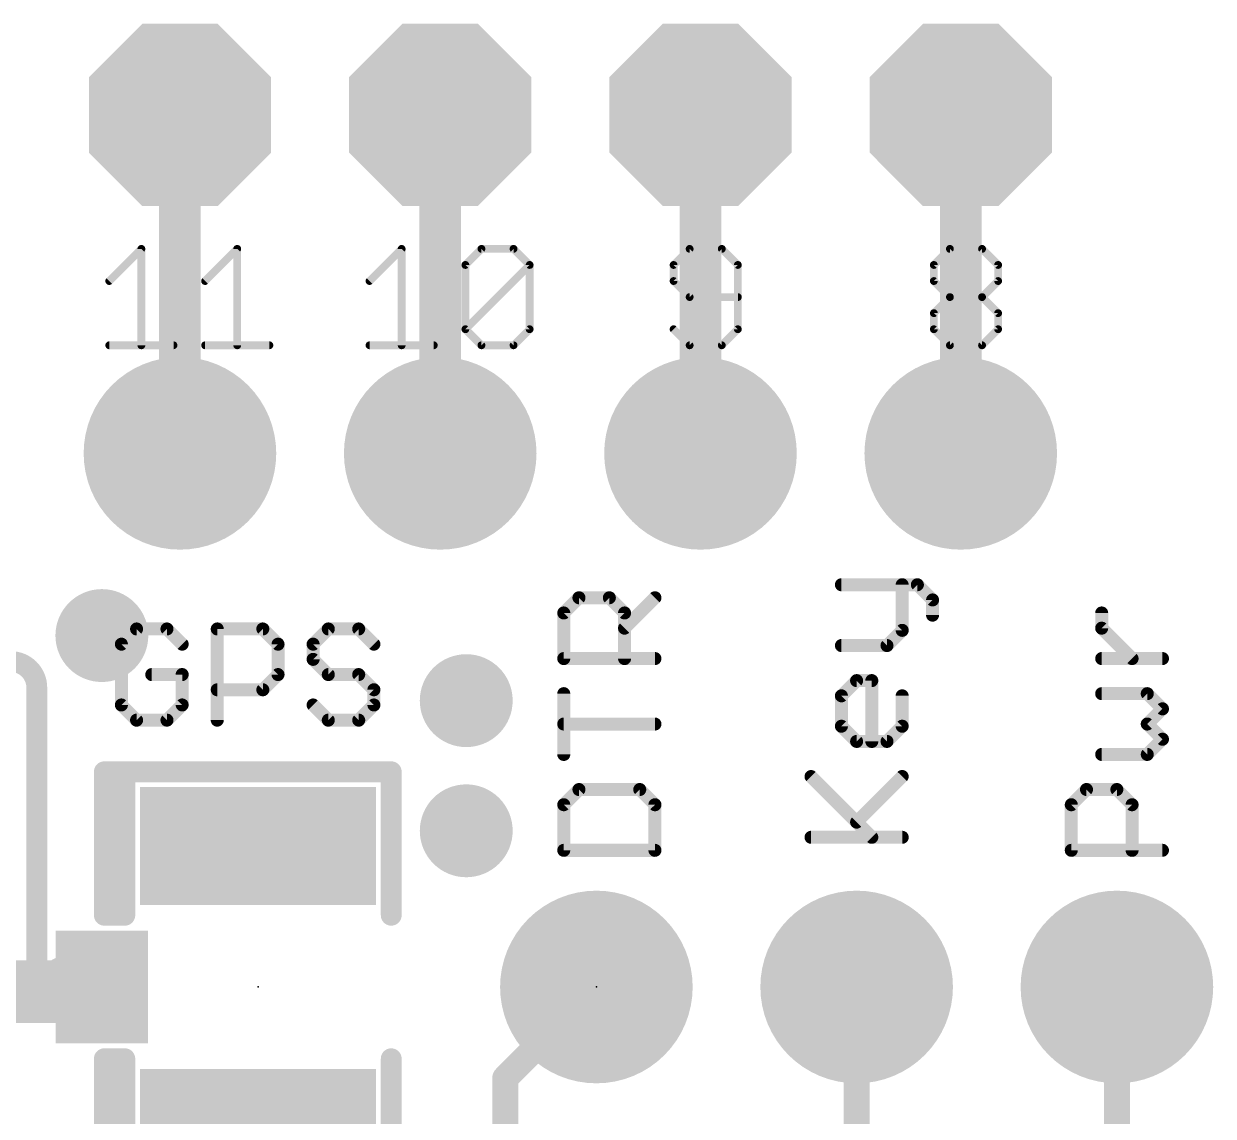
# Model space of a CAD drawing. Extents: x -21.4 to 69.1, y -5.3 to 64.3.
# Drawn here: x 32.51 to 44.12, y 41.03 to 51.69 of the extents above; entities that cross this region are included whole.
import ezdxf

# ---------------------------------------------------------------- set-up
doc = ezdxf.new("R2010")
doc.units = 0
for name, color, linetype in [('1', 12, 'CONTINUOUS'), ('16', 132, 'CONTINUOUS'), ('17', 110, 'CONTINUOUS'), ('18', 110, 'CONTINUOUS'), ('21', 40, 'CONTINUOUS'), ('23', 53, 'CONTINUOUS'), ('29', 253, 'CONTINUOUS'), ('30', 253, 'CONTINUOUS'), ('51', 253, 'CONTINUOUS')]:
    doc.layers.add(name, color=color, linetype=linetype)

# ---------------------------------------------------------------- blocks, each defined once
blk = doc.blocks.new('ROUNDP')
at = {"const_width": 0.5}
blk.add_lwpolyline([(0, -0.25, 1), (0, 0.25, 1), (0, -0.25)], format="xyb", dxfattribs=at)
blk = doc.blocks.new('RECT')
blk.add_solid([(-0.5, -0.5), (0.5, -0.5), (-0.5, 0.5), (0.5, 0.5)])
blk = doc.blocks.new('OCTAGONP')
at = {"const_width": 0.5}
blk.add_lwpolyline([(-0.25, -0.1036), (-0.25, 0.1036), (-0.1036, 0.25), (0.1036, 0.25), (0.25, 0.1036), (0.25, -0.1036), (0.1036, -0.25), (-0.1036, -0.25), (-0.25, -0.1036), (-0.25, 0.1036)], dxfattribs=at)
blk = doc.blocks.new('ROUNDV')
at = {"const_width": 0.5}
blk.add_lwpolyline([(0, -0.25, 1), (0, 0.25, 1), (0, -0.25)], format="xyb", dxfattribs=at)

msp = doc.modelspace()

# ---------------------------------------------------------------- linework, layer by layer
at = {"layer": '1'}
for points, const_width in [([(34.036, 50.8), (34.036, 47.498)], 0.4064), ([(36.576, 50.8), (36.576, 47.498)], 0.4064), ([(39.116, 50.8), (39.116, 47.498)], 0.4064), ([(41.656, 50.8), (41.656, 47.498)], 0.4064), ([(31.623, 42.245), (32.938, 42.245)], 0.6096), ([(32.938, 42.245), (32.938, 42.291)], 0.6096), ([(32.938, 42.291), (33.273, 42.291)], 0.6096), ([(37.211, 41.402), (38.1, 42.291)], 0.254), ([(40.64, 42.291), (40.64, 39.751)], 0.254), ([(43.18, 37.973), (43.18, 42.291)], 0.254), ([(37.211, 36.322), (37.211, 41.402)], 0.254)]:
    msp.add_lwpolyline(points, dxfattribs=dict(at, const_width=const_width))
for points, const_width in [([(34.1376, 50.8, 1), (33.9344, 50.8)], 0.2032), ([(36.6776, 50.8, 1), (36.4744, 50.8)], 0.2032), ([(39.2176, 50.8, 1), (39.0144, 50.8)], 0.2032), ([(41.7576, 50.8, 1), (41.5544, 50.8)], 0.2032), ([(33.9344, 47.498, 1), (34.1376, 47.498)], 0.2032), ([(36.4744, 47.498, 1), (36.6776, 47.498)], 0.2032), ([(39.0144, 47.498, 1), (39.2176, 47.498)], 0.2032), ([(41.5544, 47.498, 1), (41.7576, 47.498)], 0.2032), ([(33.0904, 42.291, 1), (32.7856, 42.291)], 0.3048), ([(32.938, 42.4434, 1), (32.938, 42.1386)], 0.3048), ([(32.938, 42.0926, 1), (32.938, 42.3974)], 0.3048), ([(33.273, 42.1386, 1), (33.273, 42.4434)], 0.3048), ([(32.7856, 42.245, 1), (33.0904, 42.245)], 0.3048), ([(38.1449, 42.2461, 1), (38.0551, 42.3359)], 0.127), ([(40.7035, 42.291, 1), (40.5765, 42.291)], 0.127), ([(43.2435, 42.291, 1), (43.1165, 42.291)], 0.127), ([(37.2745, 41.402, 1), (37.1475, 41.402)], 0.127), ([(37.1661, 41.4469, 1), (37.2559, 41.3571)], 0.127)]:
    msp.add_lwpolyline(points, format="xyb", dxfattribs=dict(at, const_width=const_width))
at = {"layer": '16', "const_width": 0.254}
msp.add_lwpolyline([(43.18, 40.386), (43.18, 42.291)], dxfattribs=at)
at = {"layer": '16', "const_width": 0.127}
msp.add_lwpolyline([(43.2435, 42.291, 1), (43.1165, 42.291)], format="xyb", dxfattribs=at)
at = {"layer": '21'}
for points, const_width in [([(33.3461, 49.1792), (33.6596, 49.4927)], 0.0762), ([(33.6596, 49.4927), (33.6596, 48.5521)], 0.0762), ([(34.2816, 49.1792), (34.5951, 49.4927)], 0.0762), ([(34.5951, 49.4927), (34.5951, 48.5521)], 0.0762), ([(35.8861, 49.1792), (36.1996, 49.4927)], 0.0762), ([(36.1996, 49.4927), (36.1996, 48.5521)], 0.0762), ([(36.8216, 49.3359), (36.9783, 49.4927)], 0.0762), ([(36.9783, 49.4927), (37.2919, 49.4927)], 0.0762), ([(37.2919, 49.4927), (37.4487, 49.3359)], 0.0762), ([(39.0103, 49.4927), (38.8536, 49.3359)], 0.0762), ([(39.3239, 49.4927), (39.0103, 49.4927)], 0.0762), ([(39.4807, 49.3359), (39.3239, 49.4927)], 0.0762), ([(41.3936, 49.3359), (41.5503, 49.4927)], 0.0762), ([(41.5503, 49.4927), (41.8639, 49.4927)], 0.0762), ([(41.8639, 49.4927), (42.0207, 49.3359)], 0.0762), ([(36.8216, 48.7089), (36.8216, 49.3359)], 0.0762), ([(36.8216, 48.7089), (37.4487, 49.3359)], 0.0762), ([(37.4487, 49.3359), (37.4487, 48.7089)], 0.0762), ([(38.8536, 49.3359), (38.8536, 49.1792)], 0.0762), ([(39.4807, 48.7089), (39.4807, 49.3359)], 0.0762), ([(41.3936, 49.1792), (41.3936, 49.3359)], 0.0762), ([(42.0207, 49.3359), (42.0207, 49.1792)], 0.0762), ([(38.8536, 49.1792), (39.0103, 49.0224)], 0.0762), ([(41.5503, 49.0224), (41.3936, 49.1792)], 0.0762), ([(42.0207, 49.1792), (41.8639, 49.0224)], 0.0762), ([(39.0103, 49.0224), (39.4807, 49.0224)], 0.0762), ([(41.3936, 48.8656), (41.5503, 49.0224)], 0.0762), ([(41.5503, 49.0224), (41.8639, 49.0224)], 0.0762), ([(41.8639, 49.0224), (42.0207, 48.8656)], 0.0762), ([(41.3936, 48.7089), (41.3936, 48.8656)], 0.0762), ([(42.0207, 48.8656), (42.0207, 48.7089)], 0.0762), ([(36.9783, 48.5521), (36.8216, 48.7089)], 0.0762), ([(37.4487, 48.7089), (37.2919, 48.5521)], 0.0762), ([(38.8536, 48.7089), (39.0103, 48.5521)], 0.0762), ([(39.3239, 48.5521), (39.4807, 48.7089)], 0.0762), ([(41.5503, 48.5521), (41.3936, 48.7089)], 0.0762), ([(42.0207, 48.7089), (41.8639, 48.5521)], 0.0762), ([(33.3461, 48.5521), (33.9731, 48.5521)], 0.0762), ([(34.2816, 48.5521), (34.9087, 48.5521)], 0.0762), ([(35.8861, 48.5521), (36.5131, 48.5521)], 0.0762), ([(37.2919, 48.5521), (36.9783, 48.5521)], 0.0762), ([(39.0103, 48.5521), (39.3239, 48.5521)], 0.0762), ([(41.8639, 48.5521), (41.5503, 48.5521)], 0.0762), ([(40.4913, 46.2157), (41.2328, 46.2157)], 0.127), ([(41.0845, 45.7708), (41.0845, 46.2157)], 0.127), ([(41.2328, 46.2157), (41.3811, 46.0674)], 0.127), ([(37.7817, 45.9404), (37.93, 46.0887)], 0.127), ([(37.93, 46.0887), (38.2266, 46.0887)], 0.127), ([(38.2266, 46.0887), (38.3749, 45.9404)], 0.127), ([(38.3749, 45.7921), (38.6715, 46.0887)], 0.127), ([(41.3811, 46.0674), (41.3811, 45.9191)], 0.127), ([(37.7817, 45.4955), (37.7817, 45.9404)], 0.127), ([(38.3749, 45.9404), (38.3749, 45.4955)], 0.127), ([(43.0313, 45.7921), (43.0313, 45.9404)], 0.127), ([(43.3279, 45.4955), (43.0313, 45.7921)], 0.127), ([(33.6128, 45.7843), (33.4645, 45.636)], 0.127), ([(33.9094, 45.7843), (33.6128, 45.7843)], 0.127), ([(34.0577, 45.636), (33.9094, 45.7843)], 0.127), ([(34.4, 44.8945), (34.4, 45.7843)], 0.127), ([(34.4, 45.7843), (34.8449, 45.7843)], 0.127), ([(34.8449, 45.7843), (34.9932, 45.636)], 0.127), ([(35.4838, 45.7843), (35.3355, 45.636)], 0.127), ([(35.7804, 45.7843), (35.4838, 45.7843)], 0.127), ([(35.9287, 45.636), (35.7804, 45.7843)], 0.127), ([(40.9362, 45.6225), (41.0845, 45.7708)], 0.127), ([(33.4645, 45.636), (33.4645, 45.0428)], 0.127), ([(34.9932, 45.636), (34.9932, 45.3394)], 0.127), ([(35.3355, 45.636), (35.3355, 45.4877)], 0.127), ([(40.4913, 45.6225), (40.9362, 45.6225)], 0.127), ([(35.3355, 45.4877), (35.4838, 45.3394)], 0.127), ([(38.6715, 45.4955), (37.7817, 45.4955)], 0.127), ([(43.6245, 45.4955), (43.0313, 45.4955)], 0.127), ([(34.0577, 45.3394), (33.7611, 45.3394)], 0.127), ([(34.0577, 45.0428), (34.0577, 45.3394)], 0.127), ([(34.9932, 45.3394), (34.8449, 45.1911)], 0.127), ([(35.4838, 45.3394), (35.7804, 45.3394)], 0.127), ([(35.7804, 45.3394), (35.9287, 45.1911)], 0.127), ([(32.639, 45.212), (32.639, 42.418)], 0.2032), ([(40.4913, 45.1319), (40.6396, 45.2802)], 0.127), ([(40.6396, 45.2802), (40.7879, 45.2802)], 0.127), ([(40.7879, 45.2802), (40.7879, 44.687)], 0.127), ([(34.8449, 45.1911), (34.4, 45.1911)], 0.127), ([(35.9287, 45.1911), (35.9287, 45.0428)], 0.127), ([(37.7817, 44.56), (37.7817, 45.1532)], 0.127), ([(40.4913, 44.8353), (40.4913, 45.1319)], 0.127), ([(41.0845, 45.1319), (41.0845, 44.8353)], 0.127), ([(43.4762, 45.1532), (43.0313, 45.1532)], 0.127), ([(43.6245, 45.0049), (43.4762, 45.1532)], 0.127), ([(33.4645, 45.0428), (33.6128, 44.8945)], 0.127), ([(33.9094, 44.8945), (34.0577, 45.0428)], 0.127), ([(35.4838, 44.8945), (35.3355, 45.0428)], 0.127), ([(35.9287, 45.0428), (35.7804, 44.8945)], 0.127), ([(43.4762, 44.8566), (43.6245, 45.0049)], 0.127), ([(33.6128, 44.8945), (33.9094, 44.8945)], 0.127), ([(35.7804, 44.8945), (35.4838, 44.8945)], 0.127), ([(38.6715, 44.8566), (37.7817, 44.8566)], 0.127), ([(40.6396, 44.687), (40.4913, 44.8353)], 0.127), ([(41.0845, 44.8353), (40.9362, 44.687)], 0.127), ([(43.6245, 44.7083), (43.4762, 44.8566)], 0.127), ([(40.9362, 44.687), (40.6396, 44.687)], 0.127), ([(43.4762, 44.56), (43.6245, 44.7083)], 0.127), ([(43.0313, 44.56), (43.4762, 44.56)], 0.127), ([(33.298, 44.391), (33.298, 42.991)], 0.2032), ([(33.298, 44.391), (33.498, 44.391)], 0.2032), ([(36.098, 44.391), (33.498, 44.391)], 0.2032), ([(33.498, 44.391), (33.498, 42.991)], 0.2032), ([(36.098, 44.391), (36.098, 42.991)], 0.2032), ([(33.398, 44.291), (33.398, 42.991)], 0.2032), ([(40.7879, 43.7515), (40.1947, 44.3447)], 0.127), ([(40.6396, 43.8998), (41.0845, 44.3447)], 0.127), ([(37.93, 44.2177), (37.7817, 44.0694)], 0.127), ([(38.5232, 44.2177), (37.93, 44.2177)], 0.127), ([(38.6715, 44.0694), (38.5232, 44.2177)], 0.127), ([(42.7347, 44.0694), (42.883, 44.2177)], 0.127), ([(42.883, 44.2177), (43.1796, 44.2177)], 0.127), ([(43.1796, 44.2177), (43.3279, 44.0694)], 0.127), ([(37.7817, 44.0694), (37.7817, 43.6245)], 0.127), ([(38.6715, 43.6245), (38.6715, 44.0694)], 0.127), ([(42.7347, 43.6245), (42.7347, 44.0694)], 0.127), ([(43.3279, 44.0694), (43.3279, 43.6245)], 0.127), ([(40.1947, 43.7515), (41.0845, 43.7515)], 0.127), ([(37.7817, 43.6245), (38.6715, 43.6245)], 0.127), ([(43.6245, 43.6245), (42.7347, 43.6245)], 0.127), ([(33.298, 42.991), (33.498, 42.991)], 0.2032), ([(33.298, 41.591), (33.298, 40.191)], 0.2032), ([(33.298, 41.591), (33.498, 41.591)], 0.2032), ([(33.398, 41.591), (33.398, 40.291)], 0.2032), ([(33.498, 41.591), (33.498, 40.191)], 0.2032), ([(36.098, 41.591), (36.098, 40.191)], 0.2032)]:
    msp.add_lwpolyline(points, dxfattribs=dict(at, const_width=const_width))
for points, const_width in [([(33.6786, 49.4927, 1), (33.6405, 49.4927)], 0.0381), ([(33.6731, 49.4792, 1), (33.6461, 49.5062)], 0.0381), ([(34.6142, 49.4927, 1), (34.5761, 49.4927)], 0.0381), ([(34.6086, 49.4792, 1), (34.5816, 49.5062)], 0.0381), ([(36.2186, 49.4927, 1), (36.1805, 49.4927)], 0.0381), ([(36.2131, 49.4792, 1), (36.1861, 49.5062)], 0.0381), ([(36.9783, 49.5118, 1), (36.9783, 49.4737)], 0.0381), ([(36.9918, 49.4792, 1), (36.9649, 49.5062)], 0.0381), ([(37.3054, 49.5062, 1), (37.2784, 49.4792)], 0.0381), ([(37.2919, 49.4737, 1), (37.2919, 49.5118)], 0.0381), ([(39.0103, 49.5118, 1), (39.0103, 49.4737)], 0.0381), ([(39.0238, 49.4792, 1), (38.9969, 49.5062)], 0.0381), ([(39.3374, 49.5062, 1), (39.3104, 49.4792)], 0.0381), ([(39.3239, 49.4737, 1), (39.3239, 49.5118)], 0.0381), ([(41.5503, 49.5118, 1), (41.5503, 49.4737)], 0.0381), ([(41.5638, 49.4792, 1), (41.5369, 49.5062)], 0.0381), ([(41.8774, 49.5062, 1), (41.8504, 49.4792)], 0.0381), ([(41.8639, 49.4737, 1), (41.8639, 49.5118)], 0.0381), ([(36.8406, 49.3359, 1), (36.8025, 49.3359)], 0.0381), ([(36.8081, 49.3494, 1), (36.8351, 49.3225)], 0.0381), ([(37.4677, 49.3359, 1), (37.4296, 49.3359)], 0.0381), ([(37.4621, 49.3225, 1), (37.4352, 49.3494)], 0.0381), ([(37.4352, 49.3225, 1), (37.4621, 49.3494)], 0.0381), ([(38.8726, 49.3359, 1), (38.8345, 49.3359)], 0.0381), ([(38.8401, 49.3494, 1), (38.8671, 49.3225)], 0.0381), ([(39.4997, 49.3359, 1), (39.4616, 49.3359)], 0.0381), ([(39.4672, 49.3225, 1), (39.4941, 49.3494)], 0.0381), ([(41.4126, 49.3359, 1), (41.3745, 49.3359)], 0.0381), ([(41.3801, 49.3494, 1), (41.4071, 49.3225)], 0.0381), ([(42.0397, 49.3359, 1), (42.0016, 49.3359)], 0.0381), ([(42.0072, 49.3225, 1), (42.0341, 49.3494)], 0.0381), ([(38.8671, 49.1926, 1), (38.8401, 49.1657)], 0.0381), ([(41.4071, 49.1926, 1), (41.3801, 49.1657)], 0.0381), ([(42.0341, 49.1657, 1), (42.0072, 49.1926)], 0.0381), ([(33.3326, 49.1926, 1), (33.3595, 49.1657)], 0.0381), ([(34.2681, 49.1926, 1), (34.2951, 49.1657)], 0.0381), ([(35.8726, 49.1926, 1), (35.8995, 49.1657)], 0.0381), ([(38.8345, 49.1792, 1), (38.8726, 49.1792)], 0.0381), ([(41.3745, 49.1792, 1), (41.4126, 49.1792)], 0.0381), ([(42.0016, 49.1792, 1), (42.0397, 49.1792)], 0.0381), ([(39.0103, 49.0415, 1), (39.0103, 49.0034)], 0.0381), ([(38.9969, 49.0089, 1), (39.0238, 49.0359)], 0.0381), ([(39.4807, 49.0034, 1), (39.4807, 49.0415)], 0.0381), ([(41.5503, 49.0415, 1), (41.5503, 49.0034)], 0.0381), ([(41.5638, 49.0089, 1), (41.5369, 49.0359)], 0.0381), ([(41.5369, 49.0089, 1), (41.5638, 49.0359)], 0.0381), ([(41.8774, 49.0359, 1), (41.8504, 49.0089)], 0.0381), ([(41.8504, 49.0359, 1), (41.8774, 49.0089)], 0.0381), ([(41.8639, 49.0034, 1), (41.8639, 49.0415)], 0.0381), ([(41.4126, 48.8656, 1), (41.3745, 48.8656)], 0.0381), ([(41.3801, 48.8791, 1), (41.4071, 48.8522)], 0.0381), ([(42.0397, 48.8656, 1), (42.0016, 48.8656)], 0.0381), ([(42.0072, 48.8522, 1), (42.0341, 48.8791)], 0.0381), ([(36.8351, 48.7223, 1), (36.8081, 48.6954)], 0.0381), ([(36.8081, 48.7223, 1), (36.8351, 48.6954)], 0.0381), ([(36.8025, 48.7089, 1), (36.8406, 48.7089)], 0.0381), ([(37.4296, 48.7089, 1), (37.4677, 48.7089)], 0.0381), ([(37.4621, 48.6954, 1), (37.4352, 48.7223)], 0.0381), ([(38.8671, 48.7223, 1), (38.8401, 48.6954)], 0.0381), ([(39.4616, 48.7089, 1), (39.4997, 48.7089)], 0.0381), ([(39.4941, 48.6954, 1), (39.4672, 48.7223)], 0.0381), ([(41.3745, 48.7089, 1), (41.4126, 48.7089)], 0.0381), ([(41.4071, 48.7223, 1), (41.3801, 48.6954)], 0.0381), ([(42.0016, 48.7089, 1), (42.0397, 48.7089)], 0.0381), ([(42.0341, 48.6954, 1), (42.0072, 48.7223)], 0.0381), ([(33.3461, 48.5712, 1), (33.3461, 48.5331)], 0.0381), ([(33.6405, 48.5521, 1), (33.6786, 48.5521)], 0.0381), ([(33.9731, 48.5331, 1), (33.9731, 48.5712)], 0.0381), ([(34.2816, 48.5712, 1), (34.2816, 48.5331)], 0.0381), ([(34.5761, 48.5521, 1), (34.6142, 48.5521)], 0.0381), ([(34.9087, 48.5331, 1), (34.9087, 48.5712)], 0.0381), ([(35.8861, 48.5712, 1), (35.8861, 48.5331)], 0.0381), ([(36.1805, 48.5521, 1), (36.2186, 48.5521)], 0.0381), ([(36.5131, 48.5331, 1), (36.5131, 48.5712)], 0.0381), ([(36.9783, 48.5712, 1), (36.9783, 48.5331)], 0.0381), ([(36.9649, 48.5386, 1), (36.9918, 48.5656)], 0.0381), ([(37.2784, 48.5656, 1), (37.3054, 48.5386)], 0.0381), ([(37.2919, 48.5331, 1), (37.2919, 48.5712)], 0.0381), ([(39.0103, 48.5712, 1), (39.0103, 48.5331)], 0.0381), ([(38.9969, 48.5386, 1), (39.0238, 48.5656)], 0.0381), ([(39.3104, 48.5656, 1), (39.3374, 48.5386)], 0.0381), ([(39.3239, 48.5331, 1), (39.3239, 48.5712)], 0.0381), ([(41.5503, 48.5712, 1), (41.5503, 48.5331)], 0.0381), ([(41.5369, 48.5386, 1), (41.5638, 48.5656)], 0.0381), ([(41.8504, 48.5656, 1), (41.8774, 48.5386)], 0.0381), ([(41.8639, 48.5331, 1), (41.8639, 48.5712)], 0.0381), ([(40.4913, 46.2475, 1), (40.4913, 46.184)], 0.0635), ([(41.1163, 46.2157, 1), (41.0527, 46.2157)], 0.0635), ([(41.2552, 46.2382, 1), (41.2103, 46.1933)], 0.0635), ([(41.2328, 46.184, 1), (41.2328, 46.2475)], 0.0635), ([(37.93, 46.1205, 1), (37.93, 46.057)], 0.0635), ([(37.9525, 46.0663, 1), (37.9076, 46.1112)], 0.0635), ([(38.2491, 46.1112, 1), (38.2042, 46.0663)], 0.0635), ([(38.2266, 46.057, 1), (38.2266, 46.1205)], 0.0635), ([(38.694, 46.0663, 1), (38.649, 46.1112)], 0.0635), ([(41.4128, 46.0674, 1), (41.3493, 46.0674)], 0.0635), ([(41.3586, 46.045, 1), (41.4035, 46.0899)], 0.0635), ([(37.8135, 45.9404, 1), (37.75, 45.9404)], 0.0635), ([(37.7593, 45.9629, 1), (37.8042, 45.918)], 0.0635), ([(38.4067, 45.9404, 1), (38.3432, 45.9404)], 0.0635), ([(38.3525, 45.918, 1), (38.3974, 45.9629)], 0.0635), ([(43.0631, 45.9404, 1), (42.9996, 45.9404)], 0.0635), ([(41.3493, 45.9191, 1), (41.4128, 45.9191)], 0.0635), ([(43.0538, 45.8146, 1), (43.0089, 45.7697)], 0.0635), ([(33.6128, 45.816, 1), (33.6128, 45.7525)], 0.0635), ([(33.6352, 45.7618, 1), (33.5903, 45.8067)], 0.0635), ([(33.9318, 45.8067, 1), (33.8869, 45.7618)], 0.0635), ([(33.9094, 45.7525, 1), (33.9094, 45.816)], 0.0635), ([(34.4318, 45.7843, 1), (34.3683, 45.7843)], 0.0635), ([(34.4, 45.816, 1), (34.4, 45.7525)], 0.0635), ([(34.8673, 45.8067, 1), (34.8224, 45.7618)], 0.0635), ([(34.8449, 45.7525, 1), (34.8449, 45.816)], 0.0635), ([(35.4838, 45.816, 1), (35.4838, 45.7525)], 0.0635), ([(35.5063, 45.7618, 1), (35.4614, 45.8067)], 0.0635), ([(35.8029, 45.8067, 1), (35.758, 45.7618)], 0.0635), ([(35.7804, 45.7525, 1), (35.7804, 45.816)], 0.0635), ([(38.3525, 45.8146, 1), (38.3974, 45.7697)], 0.0635), ([(41.0527, 45.7708, 1), (41.1163, 45.7708)], 0.0635), ([(41.107, 45.7484, 1), (41.062, 45.7933)], 0.0635), ([(42.9996, 45.7921, 1), (43.0631, 45.7921)], 0.0635), ([(33.4963, 45.636, 1), (33.4327, 45.636)], 0.0635), ([(33.442, 45.6584, 1), (33.487, 45.6135)], 0.0635), ([(34.0352, 45.6135, 1), (34.0801, 45.6584)], 0.0635), ([(35.0249, 45.636, 1), (34.9614, 45.636)], 0.0635), ([(34.9707, 45.6135, 1), (35.0156, 45.6584)], 0.0635), ([(35.3673, 45.636, 1), (35.3038, 45.636)], 0.0635), ([(35.3131, 45.6584, 1), (35.358, 45.6135)], 0.0635), ([(35.9063, 45.6135, 1), (35.9512, 45.6584)], 0.0635), ([(40.4913, 45.6543, 1), (40.4913, 45.5908)], 0.0635), ([(40.9138, 45.645, 1), (40.9587, 45.6001)], 0.0635), ([(40.9362, 45.5908, 1), (40.9362, 45.6543)], 0.0635), ([(32.639, 45.212, 0.4142), (32.385, 45.466)], 0.2032), ([(35.3038, 45.4877, 1), (35.3673, 45.4877)], 0.0635), ([(35.358, 45.5101, 1), (35.3131, 45.4652)], 0.0635), ([(37.7817, 45.5273, 1), (37.7817, 45.4638)], 0.0635), ([(37.75, 45.4955, 1), (37.8135, 45.4955)], 0.0635), ([(38.3432, 45.4955, 1), (38.4067, 45.4955)], 0.0635), ([(38.6715, 45.4638, 1), (38.6715, 45.5273)], 0.0635), ([(43.0313, 45.5273, 1), (43.0313, 45.4638)], 0.0635), ([(43.3055, 45.4731, 1), (43.3504, 45.518)], 0.0635), ([(43.6245, 45.4638, 1), (43.6245, 45.5273)], 0.0635), ([(33.7611, 45.3711, 1), (33.7611, 45.3076)], 0.0635), ([(34.0894, 45.3394, 1), (34.0259, 45.3394)], 0.0635), ([(34.0577, 45.3076, 1), (34.0577, 45.3711)], 0.0635), ([(35.0156, 45.3169, 1), (34.9707, 45.3618)], 0.0635), ([(35.4838, 45.3711, 1), (35.4838, 45.3076)], 0.0635), ([(35.4614, 45.3169, 1), (35.5063, 45.3618)], 0.0635), ([(35.8029, 45.3618, 1), (35.758, 45.3169)], 0.0635), ([(35.7804, 45.3076, 1), (35.7804, 45.3711)], 0.0635), ([(32.6898, 45.212, 1), (32.5882, 45.212)], 0.1016), ([(34.9614, 45.3394, 1), (35.0249, 45.3394)], 0.0635), ([(40.6396, 45.3119, 1), (40.6396, 45.2484)], 0.0635), ([(40.6621, 45.2577, 1), (40.6172, 45.3026)], 0.0635), ([(40.8197, 45.2802, 1), (40.7562, 45.2802)], 0.0635), ([(40.7879, 45.2484, 1), (40.7879, 45.3119)], 0.0635), ([(32.5882, 45.212, 1), (32.6898, 45.212)], 0.1016), ([(34.4, 45.2228, 1), (34.4, 45.1593)], 0.0635), ([(34.8224, 45.2135, 1), (34.8673, 45.1686)], 0.0635), ([(34.8449, 45.1593, 1), (34.8449, 45.2228)], 0.0635), ([(35.9605, 45.1911, 1), (35.897, 45.1911)], 0.0635), ([(35.9063, 45.1686, 1), (35.9512, 45.2135)], 0.0635), ([(37.8135, 45.1532, 1), (37.75, 45.1532)], 0.0635), ([(40.5231, 45.1319, 1), (40.4596, 45.1319)], 0.0635), ([(40.4689, 45.1543, 1), (40.5138, 45.1094)], 0.0635), ([(41.1163, 45.1319, 1), (41.0527, 45.1319)], 0.0635), ([(43.0313, 45.1849, 1), (43.0313, 45.1214)], 0.0635), ([(43.4987, 45.1756, 1), (43.4538, 45.1307)], 0.0635), ([(43.4762, 45.1214, 1), (43.4762, 45.1849)], 0.0635), ([(33.4327, 45.0428, 1), (33.4963, 45.0428)], 0.0635), ([(33.487, 45.0652, 1), (33.442, 45.0203)], 0.0635), ([(34.0259, 45.0428, 1), (34.0894, 45.0428)], 0.0635), ([(34.0801, 45.0203, 1), (34.0352, 45.0652)], 0.0635), ([(35.358, 45.0652, 1), (35.3131, 45.0203)], 0.0635), ([(35.897, 45.0428, 1), (35.9605, 45.0428)], 0.0635), ([(35.9512, 45.0203, 1), (35.9063, 45.0652)], 0.0635), ([(43.647, 44.9824, 1), (43.602, 45.0273)], 0.0635), ([(43.602, 44.9824, 1), (43.647, 45.0273)], 0.0635), ([(33.6128, 44.9263, 1), (33.6128, 44.8627)], 0.0635), ([(33.5903, 44.872, 1), (33.6352, 44.917)], 0.0635), ([(33.8869, 44.917, 1), (33.9318, 44.872)], 0.0635), ([(33.9094, 44.8627, 1), (33.9094, 44.9263)], 0.0635), ([(34.3683, 44.8945, 1), (34.4318, 44.8945)], 0.0635), ([(35.4838, 44.9263, 1), (35.4838, 44.8627)], 0.0635), ([(35.4614, 44.872, 1), (35.5063, 44.917)], 0.0635), ([(35.758, 44.917, 1), (35.8029, 44.872)], 0.0635), ([(35.7804, 44.8627, 1), (35.7804, 44.9263)], 0.0635), ([(37.7817, 44.8884, 1), (37.7817, 44.8249)], 0.0635), ([(38.6715, 44.8249, 1), (38.6715, 44.8884)], 0.0635), ([(40.4596, 44.8353, 1), (40.5231, 44.8353)], 0.0635), ([(40.5138, 44.8578, 1), (40.4689, 44.8129)], 0.0635), ([(41.0527, 44.8353, 1), (41.1163, 44.8353)], 0.0635), ([(41.107, 44.8129, 1), (41.062, 44.8578)], 0.0635), ([(43.4987, 44.8791, 1), (43.4538, 44.8342)], 0.0635), ([(43.4538, 44.8791, 1), (43.4987, 44.8342)], 0.0635), ([(40.6396, 44.7188, 1), (40.6396, 44.6553)], 0.0635), ([(40.6172, 44.6646, 1), (40.6621, 44.7095)], 0.0635), ([(40.7562, 44.687, 1), (40.8197, 44.687)], 0.0635), ([(40.9138, 44.7095, 1), (40.9587, 44.6646)], 0.0635), ([(40.9362, 44.6553, 1), (40.9362, 44.7188)], 0.0635), ([(43.647, 44.6859, 1), (43.602, 44.7308)], 0.0635), ([(43.602, 44.6859, 1), (43.647, 44.7308)], 0.0635), ([(37.75, 44.56, 1), (37.8135, 44.56)], 0.0635), ([(43.0313, 44.5918, 1), (43.0313, 44.5283)], 0.0635), ([(43.4538, 44.5825, 1), (43.4987, 44.5376)], 0.0635), ([(43.4762, 44.5283, 1), (43.4762, 44.5918)], 0.0635), ([(33.3488, 44.391, 1), (33.2472, 44.391)], 0.1016), ([(33.298, 44.4418, 1), (33.298, 44.3402)], 0.1016), ([(33.498, 44.4418, 1), (33.498, 44.3402)], 0.1016), ([(33.5488, 44.391, 1), (33.4472, 44.391)], 0.1016), ([(33.498, 44.3402, 1), (33.498, 44.4418)], 0.1016), ([(36.1488, 44.391, 1), (36.0472, 44.391)], 0.1016), ([(36.098, 44.3402, 1), (36.098, 44.4418)], 0.1016), ([(33.4488, 44.291, 1), (33.3472, 44.291)], 0.1016), ([(40.2172, 44.3671, 1), (40.1723, 44.3222)], 0.0635), ([(41.107, 44.3222, 1), (41.062, 44.3671)], 0.0635), ([(37.93, 44.2494, 1), (37.93, 44.1859)], 0.0635), ([(37.9525, 44.1952, 1), (37.9076, 44.2401)], 0.0635), ([(38.5457, 44.2401, 1), (38.5008, 44.1952)], 0.0635), ([(38.5232, 44.1859, 1), (38.5232, 44.2494)], 0.0635), ([(42.883, 44.2494, 1), (42.883, 44.1859)], 0.0635), ([(42.9055, 44.1952, 1), (42.8606, 44.2401)], 0.0635), ([(43.2021, 44.2401, 1), (43.1572, 44.1952)], 0.0635), ([(43.1796, 44.1859, 1), (43.1796, 44.2494)], 0.0635), ([(37.8135, 44.0694, 1), (37.75, 44.0694)], 0.0635), ([(37.7593, 44.0918, 1), (37.8042, 44.0469)], 0.0635), ([(38.7033, 44.0694, 1), (38.6397, 44.0694)], 0.0635), ([(38.649, 44.0469, 1), (38.694, 44.0918)], 0.0635), ([(42.7665, 44.0694, 1), (42.703, 44.0694)], 0.0635), ([(42.7123, 44.0918, 1), (42.7572, 44.0469)], 0.0635), ([(43.3597, 44.0694, 1), (43.2962, 44.0694)], 0.0635), ([(43.3055, 44.0469, 1), (43.3504, 44.0918)], 0.0635), ([(40.6172, 43.9222, 1), (40.6621, 43.8773)], 0.0635), ([(40.1947, 43.7833, 1), (40.1947, 43.7197)], 0.0635), ([(40.7655, 43.729, 1), (40.8104, 43.774)], 0.0635), ([(41.0845, 43.7197, 1), (41.0845, 43.7833)], 0.0635), ([(37.7817, 43.6563, 1), (37.7817, 43.5928)], 0.0635), ([(37.75, 43.6245, 1), (37.8135, 43.6245)], 0.0635), ([(38.6397, 43.6245, 1), (38.7033, 43.6245)], 0.0635), ([(38.6715, 43.5928, 1), (38.6715, 43.6563)], 0.0635), ([(42.7347, 43.6563, 1), (42.7347, 43.5928)], 0.0635), ([(42.703, 43.6245, 1), (42.7665, 43.6245)], 0.0635), ([(43.2962, 43.6245, 1), (43.3597, 43.6245)], 0.0635), ([(43.6245, 43.5928, 1), (43.6245, 43.6563)], 0.0635), ([(33.298, 43.0418, 1), (33.298, 42.9402)], 0.1016), ([(33.498, 42.9402, 1), (33.498, 43.0418)], 0.1016), ([(33.2472, 42.991, 1), (33.3488, 42.991)], 0.1016), ([(33.3472, 42.991, 1), (33.4488, 42.991)], 0.1016), ([(33.4472, 42.991, 1), (33.5488, 42.991)], 0.1016), ([(36.0472, 42.991, 1), (36.1488, 42.991)], 0.1016), ([(32.385, 42.164, 0.4142), (32.639, 42.418)], 0.2032), ([(32.6898, 42.418, 1), (32.5882, 42.418)], 0.1016), ([(32.5882, 42.418, 1), (32.6898, 42.418)], 0.1016), ([(33.3488, 41.591, 1), (33.2472, 41.591)], 0.1016), ([(33.298, 41.6418, 1), (33.298, 41.5402)], 0.1016), ([(33.4488, 41.591, 1), (33.3472, 41.591)], 0.1016), ([(33.5488, 41.591, 1), (33.4472, 41.591)], 0.1016), ([(33.498, 41.5402, 1), (33.498, 41.6418)], 0.1016), ([(36.1488, 41.591, 1), (36.0472, 41.591)], 0.1016)]:
    msp.add_lwpolyline(points, format="xyb", dxfattribs=dict(at, const_width=const_width))
at = {"layer": '23'}
for p in [(34.798, 42.291), (38.1, 42.291)]:
    msp.add_point(p, dxfattribs=at)

# ---------------------------------------------------------------- block references
at = {"layer": '1', "xscale": 2.2, "yscale": 1.05, "rotation": 180}
for p in [(34.798, 43.666), (34.798, 40.916)]:
    msp.add_blockref('RECT', p, dxfattribs=at)
at = {"layer": '1', "xscale": 0.8, "rotation": 180}
msp.add_blockref('RECT', (33.273, 42.291), dxfattribs=at)
at = {"layer": '17'}
for name, p, xscale, yscale in [('OCTAGONP', (34.036, 50.8), 1.6764, 1.6764), ('OCTAGONP', (34.036, 50.8), 1.6764, 1.6764), ('OCTAGONP', (36.576, 50.8), 1.6764, 1.6764), ('OCTAGONP', (36.576, 50.8), 1.6764, 1.6764), ('OCTAGONP', (39.116, 50.8), 1.6764, 1.6764), ('OCTAGONP', (39.116, 50.8), 1.6764, 1.6764), ('OCTAGONP', (41.656, 50.8), 1.6764, 1.6764), ('OCTAGONP', (41.656, 50.8), 1.6764, 1.6764), ('ROUNDP', (38.1, 42.291), 1.778, 1.778), ('ROUNDP', (38.1, 42.291), 1.778, 1.778)]:
    msp.add_blockref(name, p, dxfattribs=dict(at, xscale=xscale, yscale=yscale))
at = {"layer": '17', "xscale": 1.778, "yscale": 1.778}
for p, rotation in [((34.036, 47.498), 90), ((34.036, 47.498), 90), ((36.576, 47.498), 90), ((36.576, 47.498), 90), ((39.116, 47.498), 90), ((39.116, 47.498), 90), ((41.656, 47.498), 90), ((41.656, 47.498), 90), ((40.64, 42.291), 270), ((40.64, 42.291), 270), ((43.18, 42.291), 270), ((43.18, 42.291), 270)]:
    msp.add_blockref('ROUNDP', p, dxfattribs=dict(at, rotation=rotation))
at = {"layer": '18', "xscale": 0.9064, "yscale": 0.9064}
for p in [(33.274, 45.72), (33.274, 45.72), (36.83, 45.085), (36.83, 45.085), (36.83, 43.815), (36.83, 43.815)]:
    msp.add_blockref('ROUNDV', p, dxfattribs=at)
at = {"layer": '29'}
for name, p, xscale, yscale in [('OCTAGONP', (34.036, 50.8), 1.778, 1.778), ('OCTAGONP', (36.576, 50.8), 1.778, 1.778), ('OCTAGONP', (39.116, 50.8), 1.778, 1.778), ('OCTAGONP', (41.656, 50.8), 1.778, 1.778), ('ROUNDP', (38.1, 42.291), 1.8796, 1.8796)]:
    msp.add_blockref(name, p, dxfattribs=dict(at, xscale=xscale, yscale=yscale))
for name, p, xscale, yscale, rotation in [('ROUNDP', (34.036, 47.498), 1.8796, 1.8796, 90), ('ROUNDP', (36.576, 47.498), 1.8796, 1.8796, 90), ('ROUNDP', (39.116, 47.498), 1.8796, 1.8796, 90), ('ROUNDP', (41.656, 47.498), 1.8796, 1.8796, 90), ('RECT', (34.798, 43.666), 2.3016, 1.1516, 180), ('ROUNDP', (40.64, 42.291), 1.8796, 1.8796, 270), ('ROUNDP', (43.18, 42.291), 1.8796, 1.8796, 270), ('RECT', (33.273, 42.291), 0.9016, 1.1016, 180), ('RECT', (34.798, 40.916), 2.3016, 1.1516, 180)]:
    msp.add_blockref(name, p, dxfattribs=dict(at, xscale=xscale, yscale=yscale, rotation=rotation))
at = {"layer": '30'}
for name, p, xscale, yscale in [('OCTAGONP', (34.036, 50.8), 1.778, 1.778), ('OCTAGONP', (36.576, 50.8), 1.778, 1.778), ('OCTAGONP', (39.116, 50.8), 1.778, 1.778), ('OCTAGONP', (41.656, 50.8), 1.778, 1.778), ('ROUNDP', (38.1, 42.291), 1.8796, 1.8796)]:
    msp.add_blockref(name, p, dxfattribs=dict(at, xscale=xscale, yscale=yscale))
at = {"layer": '30', "xscale": 1.8796, "yscale": 1.8796}
for p, rotation in [((34.036, 47.498), 90), ((36.576, 47.498), 90), ((39.116, 47.498), 90), ((41.656, 47.498), 90), ((40.64, 42.291), 270), ((43.18, 42.291), 270)]:
    msp.add_blockref('ROUNDP', p, dxfattribs=dict(at, rotation=rotation))
at = {"layer": '51', "xscale": 0.508, "yscale": 0.508}
for p in [(34.036, 47.498), (36.576, 47.498), (39.116, 47.498), (41.656, 47.498)]:
    msp.add_blockref('RECT', p, dxfattribs=at)
at = {"layer": '51', "xscale": 0.508, "yscale": 0.508, "rotation": 180}
for p in [(40.64, 42.291), (43.18, 42.291)]:
    msp.add_blockref('RECT', p, dxfattribs=at)

doc.saveas('drawing.dxf')
